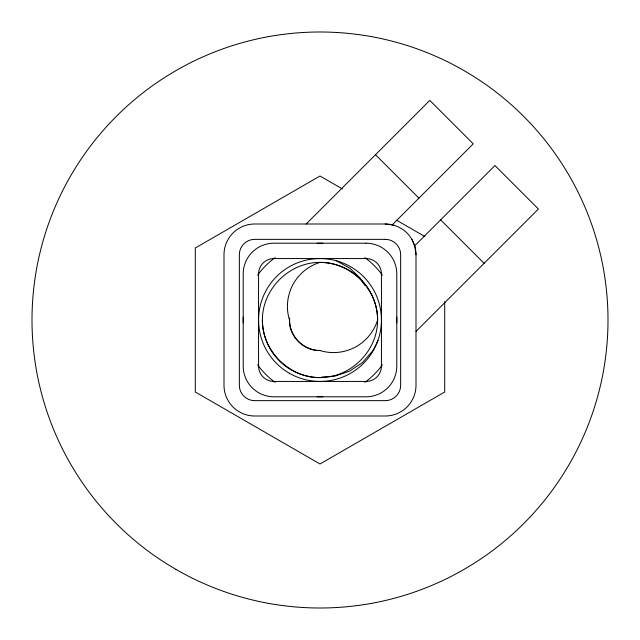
<?xml version="1.0" encoding="UTF-8"?>
<svg xmlns="http://www.w3.org/2000/svg" width="640" height="640" viewBox="0 0 640 640"><rect width="100%" height="100%" fill="white"/><g stroke="black" fill="none" stroke-linecap="round" stroke-linejoin="round"><path stroke-width="0.96" d="M262.4 320C262.208 289.176 289.176 262.208 320 262.4C350.824 262.208 377.792 289.176 377.6 320C377.792 350.824 350.824 377.792 320 377.6C289.176 377.792 262.208 350.824 262.4 320A57.6 57.6 0 0 0 320 377.6M289.712 318.024C287.96 335 303.064 350.728 320 350.544A46.104 46.104 0 0 0 377.6 320A57.6 57.6 0 0 0 320 262.4A46.104 46.104 0 0 0 289.456 320A30.544 30.544 0 0 0 320 350.544M375.928 344.712L372.992 350.592L362.512 362.512L349.536 371.16L335.024 376.08L321.92 376.976M376.352 343.848L378.04 340.416M306.184 224L429.8 100.392L473.24 143.832L392.168 224.904M414.6 245.92L494.96 165.56L538.408 209L416 331.408M393.232 225.048L385.28 224L254.72 224A30.72 30.72 0 0 0 224 254.72L224 385.28A30.72 30.72 0 0 0 254.72 416L385.28 416A30.72 30.72 0 0 0 416 385.28L416 254.72L414.952 246.768L411.888 239.36M335.464 260.376L335.936 260.536M336.808 261.016L349.88 268.248L360.016 277.88L364.864 285.36M342.36 188.912L320 176L195.296 248L195.296 392L320 464L444.704 392L444.704 301.624M396.544 220.192L424.928 236.576M375.488 154.696L418.936 198.136M440.656 219.864L484.104 263.304M385.28 224A30.72 30.72 0 0 1 416 254.72M396.744 317.152A76.8 76.8 0 0 1 396.744 322.848M382.368 364.824A76.8 76.8 0 0 1 364.824 382.368M322.848 396.744A76.8 76.8 0 0 1 317.152 396.744M275.176 382.368A76.8 76.8 0 0 1 257.632 364.824M243.256 322.848A76.8 76.8 0 0 1 243.256 317.152M257.632 275.176A76.8 76.8 0 0 1 275.176 257.632M317.152 243.256A76.8 76.8 0 0 1 322.848 243.256M364.824 257.632A76.8 76.8 0 0 1 382.368 275.176M385.28 239.36L254.72 239.36A15.36 15.36 0 0 0 239.36 254.72L239.36 385.28A15.36 15.36 0 0 0 254.72 400.64L385.28 400.64A15.36 15.36 0 0 0 400.64 385.28L400.64 254.72A15.36 15.36 0 0 0 385.28 239.36M366.08 243.2L273.92 243.2A30.72 30.72 0 0 0 243.2 273.92L243.2 366.08A30.72 30.72 0 0 0 273.92 396.8L366.08 396.8A30.72 30.72 0 0 0 396.8 366.08L396.8 273.92A30.72 30.72 0 0 0 366.08 243.2M366.08 258.56L273.92 258.56A15.36 15.36 0 0 0 258.56 273.92L258.56 366.08A15.36 15.36 0 0 0 273.92 381.44L366.08 381.44A15.36 15.36 0 0 0 381.44 366.08L381.44 273.92A15.36 15.36 0 0 0 366.08 258.56M289.28 373.208A61.44 61.44 0 0 0 381.44 320A61.44 61.44 0 0 0 289.28 266.792A61.44 61.44 0 0 0 289.28 373.208M176 569.416A288 288 0 0 0 608 320A288 288 0 0 0 176 70.584A288 288 0 0 0 176 569.416"/></g></svg>
